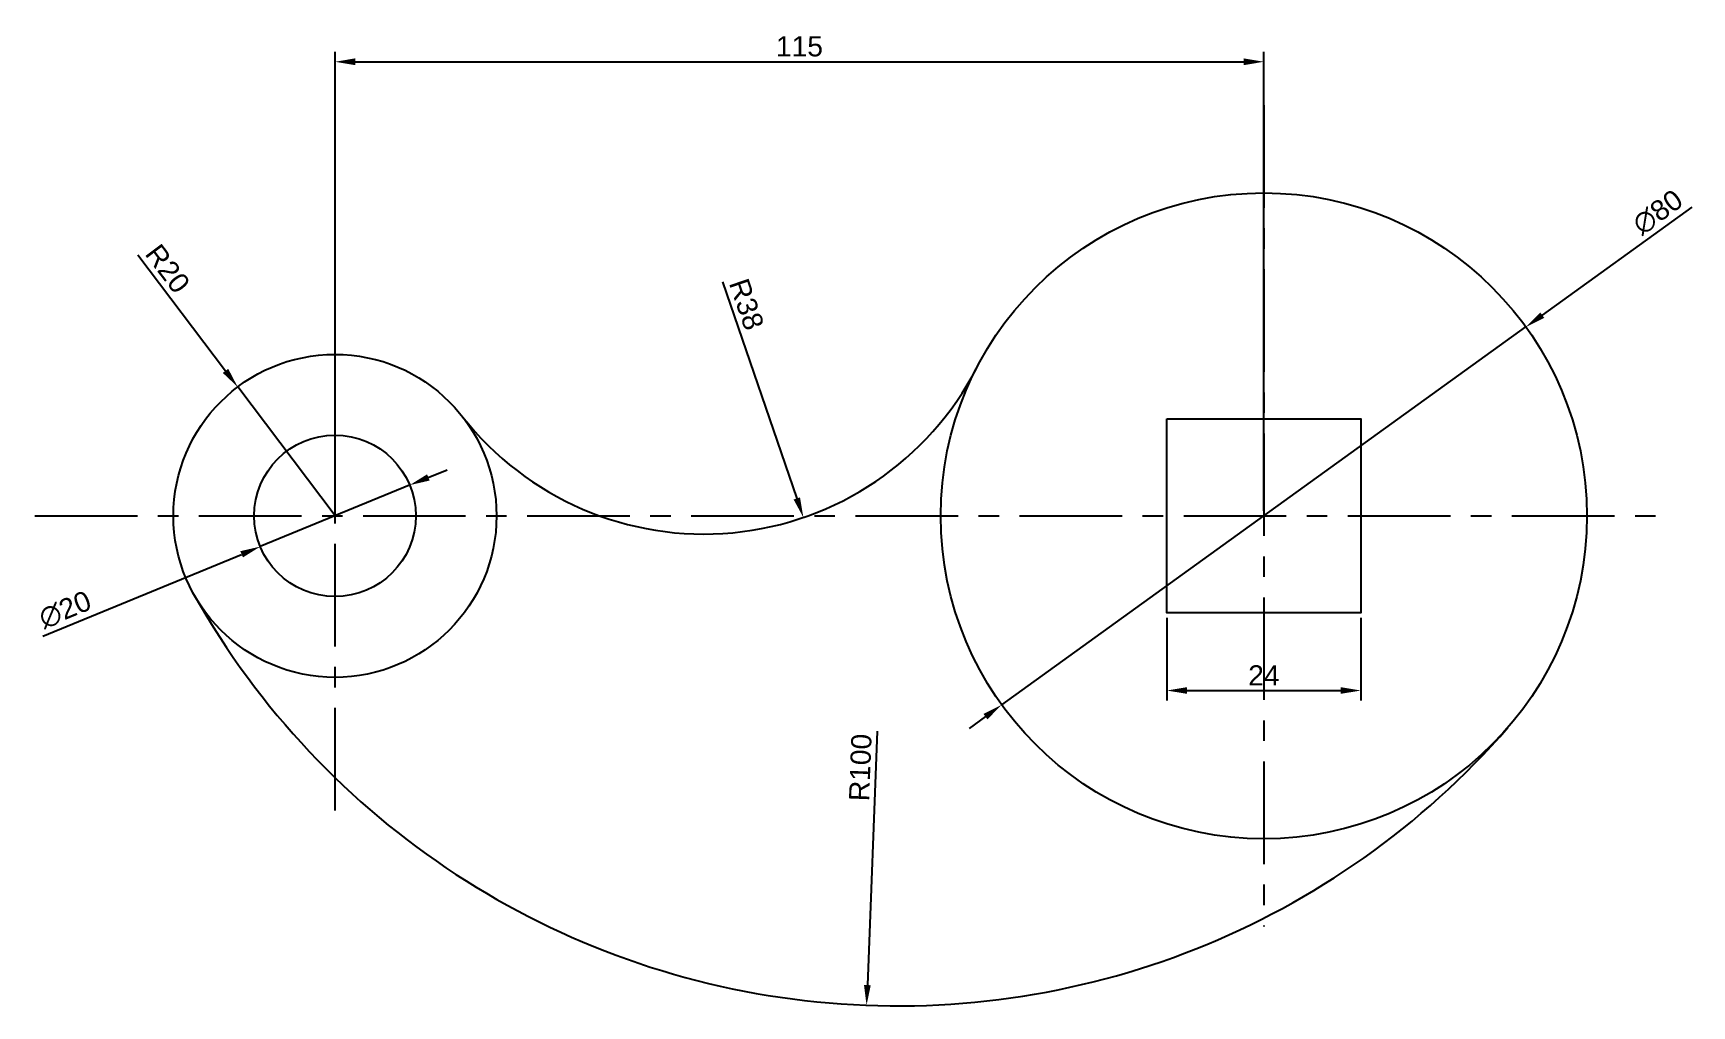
# Model space of a CAD drawing. Header units: millimetres. Extents: x 3498 to 3704, y 1591 to 1711.
import ezdxf

# ---------------------------------------------------------------- set-up
doc = ezdxf.new("R2010")
doc.units = ezdxf.units.MM
doc.header["$LTSCALE"] = 0.4
doc.linetypes.add('CENTER', pattern=[50.8, 31.75, -6.35, 6.35, -6.35])
doc.styles.get("Standard").update_dxf_attribs({"font": 'arial.ttf'})
doc.dimstyles.new('ISO-25', dxfattribs={"dimtxt": 2.5, "dimasz": 2.5, "dimexe": 1.25, "dimexo": 0.625, "dimtad": 1, "dimtxsty": 'Standard', "dimcen": 2.5, "dimadec": 0, "dimazin": 0, "dimtfac": 1, "dimtmove": 0, "dimatfit": 3, "dimfxl": 1, "dimarcsym": 0})

# ---------------------------------------------------------------- blocks, each defined once
blk = doc.blocks.new('*D2')
at = {"color": 0, "lineweight": -2, "ltscale": 0.4, "transparency": 16777216}
blk.add_line((3583.54, 1680.56), (3592.74, 1653.72), dxfattribs=at)
at = {"color": 0, "ltscale": 0.4, "transparency": 16777216}
blk.add_solid([(3593.13, 1653.85), (3592.34, 1653.58), (3593.55, 1651.35)], dxfattribs=at)
at = {"layer": 'Defpoints', "color": 0, "ltscale": 0.4, "transparency": 16777216}
for p in [(3581.23, 1687.3), (3593.55, 1651.35)]:
    blk.add_point(p, dxfattribs=at)
at = {"color": 0, "ltscale": 0.4, "transparency": 16777216, "insert": (3586.51, 1677.76), "char_height": 2.5, "attachment_point": 5, "rotation": 288.9123}
blk.add_mtext('R38', dxfattribs=at)
blk = doc.blocks.new('*D3')
at = {"color": 0, "lineweight": -2, "ltscale": 0.4, "transparency": 16777216}
for p, q in [((3511.15, 1683.9), (3522.01, 1669.52)), ((3535.56, 1651.55), (3523.51, 1667.52))]:
    blk.add_line(p, q, dxfattribs=at)
at = {"color": 0, "ltscale": 0.4, "transparency": 16777216}
blk.add_solid([(3522.34, 1669.77), (3521.67, 1669.26), (3523.51, 1667.52)], dxfattribs=at)
at = {"layer": 'Defpoints', "color": 0, "ltscale": 0.4, "transparency": 16777216}
for p in [(3523.51, 1667.52), (3535.56, 1651.55)]:
    blk.add_point(p, dxfattribs=at)
at = {"color": 0, "ltscale": 0.4, "transparency": 16777216, "insert": (3514.84, 1682.17), "char_height": 2.5, "attachment_point": 5, "rotation": 307.0311}
blk.add_mtext('R20', dxfattribs=at)
blk = doc.blocks.new('*D4')
at = {"color": 0, "lineweight": -2, "ltscale": 0.4, "transparency": 16777216}
for p, q in [((3547.11, 1656.31), (3549.43, 1657.27)), ((3544.8, 1655.36), (3526.31, 1647.75)), ((3499.4, 1636.66), (3524, 1646.79))]:
    blk.add_line(p, q, dxfattribs=at)
at = {"color": 0, "ltscale": 0.4, "transparency": 16777216}
for points in [[(3546.96, 1656.7), (3547.27, 1655.93), (3544.8, 1655.36)], [(3523.84, 1647.18), (3524.16, 1646.41), (3526.31, 1647.75)]]:
    blk.add_solid(points, dxfattribs=at)
at = {"layer": 'Defpoints', "color": 0, "ltscale": 0.4, "transparency": 16777216}
for p in [(3544.8, 1655.36), (3526.31, 1647.75)]:
    blk.add_point(p, dxfattribs=at)
at = {"color": 0, "ltscale": 0.4, "transparency": 16777216, "insert": (3502.14, 1639.92), "char_height": 2.5, "attachment_point": 5, "rotation": 22.3867}
blk.add_mtext('∅20', dxfattribs=at)
blk = doc.blocks.new('*D5')
at = {"color": 0, "lineweight": -2, "ltscale": 0.4, "transparency": 16777216}
for p, q in [((3703.55, 1689.77), (3685.03, 1676.41)), ((3618.11, 1628.16), (3683, 1674.95)), ((3616.09, 1626.69), (3614.06, 1625.23))]:
    blk.add_line(p, q, dxfattribs=at)
at = {"color": 0, "ltscale": 0.4, "transparency": 16777216}
for points in [[(3684.78, 1676.75), (3685.27, 1676.08), (3683, 1674.95)], [(3615.84, 1627.03), (3616.33, 1626.35), (3618.11, 1628.16)]]:
    blk.add_solid(points, dxfattribs=at)
at = {"layer": 'Defpoints', "color": 0, "ltscale": 0.4, "transparency": 16777216}
for p in [(3683, 1674.95), (3618.11, 1628.16)]:
    blk.add_point(p, dxfattribs=at)
at = {"color": 0, "ltscale": 0.4, "transparency": 16777216, "insert": (3699.33, 1689.16), "char_height": 2.5, "attachment_point": 5, "rotation": 35.8002}
blk.add_mtext('∅80', dxfattribs=at)
blk = doc.blocks.new('*D6')
at = {"color": 0, "lineweight": -2, "ltscale": 0.4, "transparency": 16777216}
for p, q in [((3638.56, 1638.93), (3638.56, 1628.67)), ((3662.56, 1638.93), (3662.56, 1628.67)), ((3641.06, 1629.92), (3660.06, 1629.92))]:
    blk.add_line(p, q, dxfattribs=at)
at = {"color": 0, "ltscale": 0.4, "transparency": 16777216}
for points in [[(3641.06, 1630.34), (3641.06, 1629.51), (3638.56, 1629.92)], [(3660.06, 1630.34), (3660.06, 1629.51), (3662.56, 1629.92)]]:
    blk.add_solid(points, dxfattribs=at)
at = {"layer": 'Defpoints', "color": 0, "ltscale": 0.4, "transparency": 16777216}
for p in [(3638.56, 1639.55), (3662.56, 1639.55), (3662.56, 1629.92)]:
    blk.add_point(p, dxfattribs=at)
at = {"color": 0, "ltscale": 0.4, "transparency": 16777216, "insert": (3650.56, 1631.8), "char_height": 2.5, "attachment_point": 5}
blk.add_mtext('24', dxfattribs=at)
blk = doc.blocks.new('*D7')
at = {"color": 0, "lineweight": -2, "ltscale": 0.4, "transparency": 16777216}
blk.add_line((3602.68, 1624.89), (3601.47, 1593.44), dxfattribs=at)
at = {"color": 0, "ltscale": 0.4, "transparency": 16777216}
blk.add_solid([(3601.05, 1593.46), (3601.89, 1593.42), (3601.37, 1590.94)], dxfattribs=at)
at = {"layer": 'Defpoints', "color": 0, "ltscale": 0.4, "transparency": 16777216}
for p in [(3605.23, 1690.87), (3601.37, 1590.94)]:
    blk.add_point(p, dxfattribs=at)
at = {"color": 0, "ltscale": 0.4, "transparency": 16777216, "insert": (3600.61, 1620.39), "char_height": 2.5, "attachment_point": 5, "rotation": 87.7898}
blk.add_mtext('R100', dxfattribs=at)
blk = doc.blocks.new('*D8')
at = {"color": 0, "lineweight": -2, "ltscale": 0.4, "transparency": 16777216}
for p, q in [((3535.56, 1652.18), (3535.56, 1709.05)), ((3650.56, 1652.18), (3650.56, 1709.05)), ((3538.06, 1707.8), (3648.06, 1707.8))]:
    blk.add_line(p, q, dxfattribs=at)
at = {"color": 0, "ltscale": 0.4, "transparency": 16777216}
for points in [[(3538.06, 1708.22), (3538.06, 1707.38), (3535.56, 1707.8)], [(3648.06, 1708.22), (3648.06, 1707.38), (3650.56, 1707.8)]]:
    blk.add_solid(points, dxfattribs=at)
at = {"layer": 'Defpoints', "color": 0, "ltscale": 0.4, "transparency": 16777216}
for p in [(3650.56, 1707.8), (3535.56, 1651.55), (3650.56, 1651.55)]:
    blk.add_point(p, dxfattribs=at)
at = {"color": 0, "ltscale": 0.4, "transparency": 16777216, "insert": (3593.06, 1709.7), "char_height": 2.5, "attachment_point": 5}
blk.add_mtext('115', dxfattribs=at)

msp = doc.modelspace()

# ---------------------------------------------------------------- linework, layer by layer
at = {"linetype": 'CENTER'}
for p, q in [((3650.556, 1702.414), (3650.556, 1600.693)), ((3535.556, 1688.719), (3535.556, 1614.388)), ((3498.391, 1651.554), (3701.417, 1651.554))]:
    msp.add_line(p, q, dxfattribs=at)
msp.add_lwpolyline([(3638.556, 1663.554), (3662.556, 1663.554), (3662.556, 1639.554), (3638.556, 1639.554)], close=True)
msp.add_lwpolyline([(3650.556, 1651.554), (3650.556, 1651.554), (3650.556, 1651.554), (3650.556, 1651.554)], close=True, dxfattribs=at)
for centre, radius in [((3650.556, 1651.554), 40), ((3535.556, 1651.554), 20), ((3535.556, 1651.554), 10)]:
    msp.add_circle(centre, radius)
for centre, radius, start, end in [((3581.23, 1687.301), 38, 218.04925, 332.72234), ((3605.23, 1690.867), 100, 209.43382, 319.06337)]:
    msp.add_arc(centre, radius, start, end)

# ---------------------------------------------------------------- dimensions: what is measured, and where the dimension line sits
at = {"ltscale": 0.4}
for base, p1, p2, picture, middle in [((3650.556, 1707.801), (3535.556, 1651.554), (3650.556, 1651.554), '*D8', (3593.056, 1709.702)), ((3662.556, 1629.923), (3638.556, 1639.554), (3662.556, 1639.554), '*D6', (3650.556, 1631.803))]:
    dim = msp.add_linear_dim(base=base, p1=p1, p2=p2, dimstyle='ISO-25', dxfattribs=at)
    dim.commit()
    dim.dimension.update_dxf_attribs({"geometry": picture, "text_midpoint": middle})
for p1, p2, picture, middle in [((3618.114, 1628.155), (3682.999, 1674.952), '*D5', (3700.487, 1687.565)), ((3544.803, 1655.362), (3526.31, 1647.745), '*D4', (3502.892, 1638.099))]:
    dim = msp.add_diameter_dim_2p(p1=p1, p2=p2, dimstyle='ISO-25', dxfattribs=at)
    dim.commit()
    dim.dimension.update_dxf_attribs({"geometry": picture, "text_midpoint": middle, "dimtype": 163})
for center, mpoint, picture, middle in [((3605.23, 1690.867), (3601.374, 1590.941), '*D7', (3602.507, 1620.316)), ((3581.23, 1687.301), (3593.547, 1651.353), '*D2', (3584.712, 1677.14)), ((3535.556, 1651.554), (3523.511, 1667.52), '*D3', (3513.324, 1681.024))]:
    dim = msp.add_radius_dim(center=center, mpoint=mpoint, dimstyle='ISO-25', dxfattribs=at)
    dim.commit()
    dim.dimension.update_dxf_attribs({"geometry": picture, "text_midpoint": middle, "dimtype": 164})

doc.saveas('drawing.dxf')
